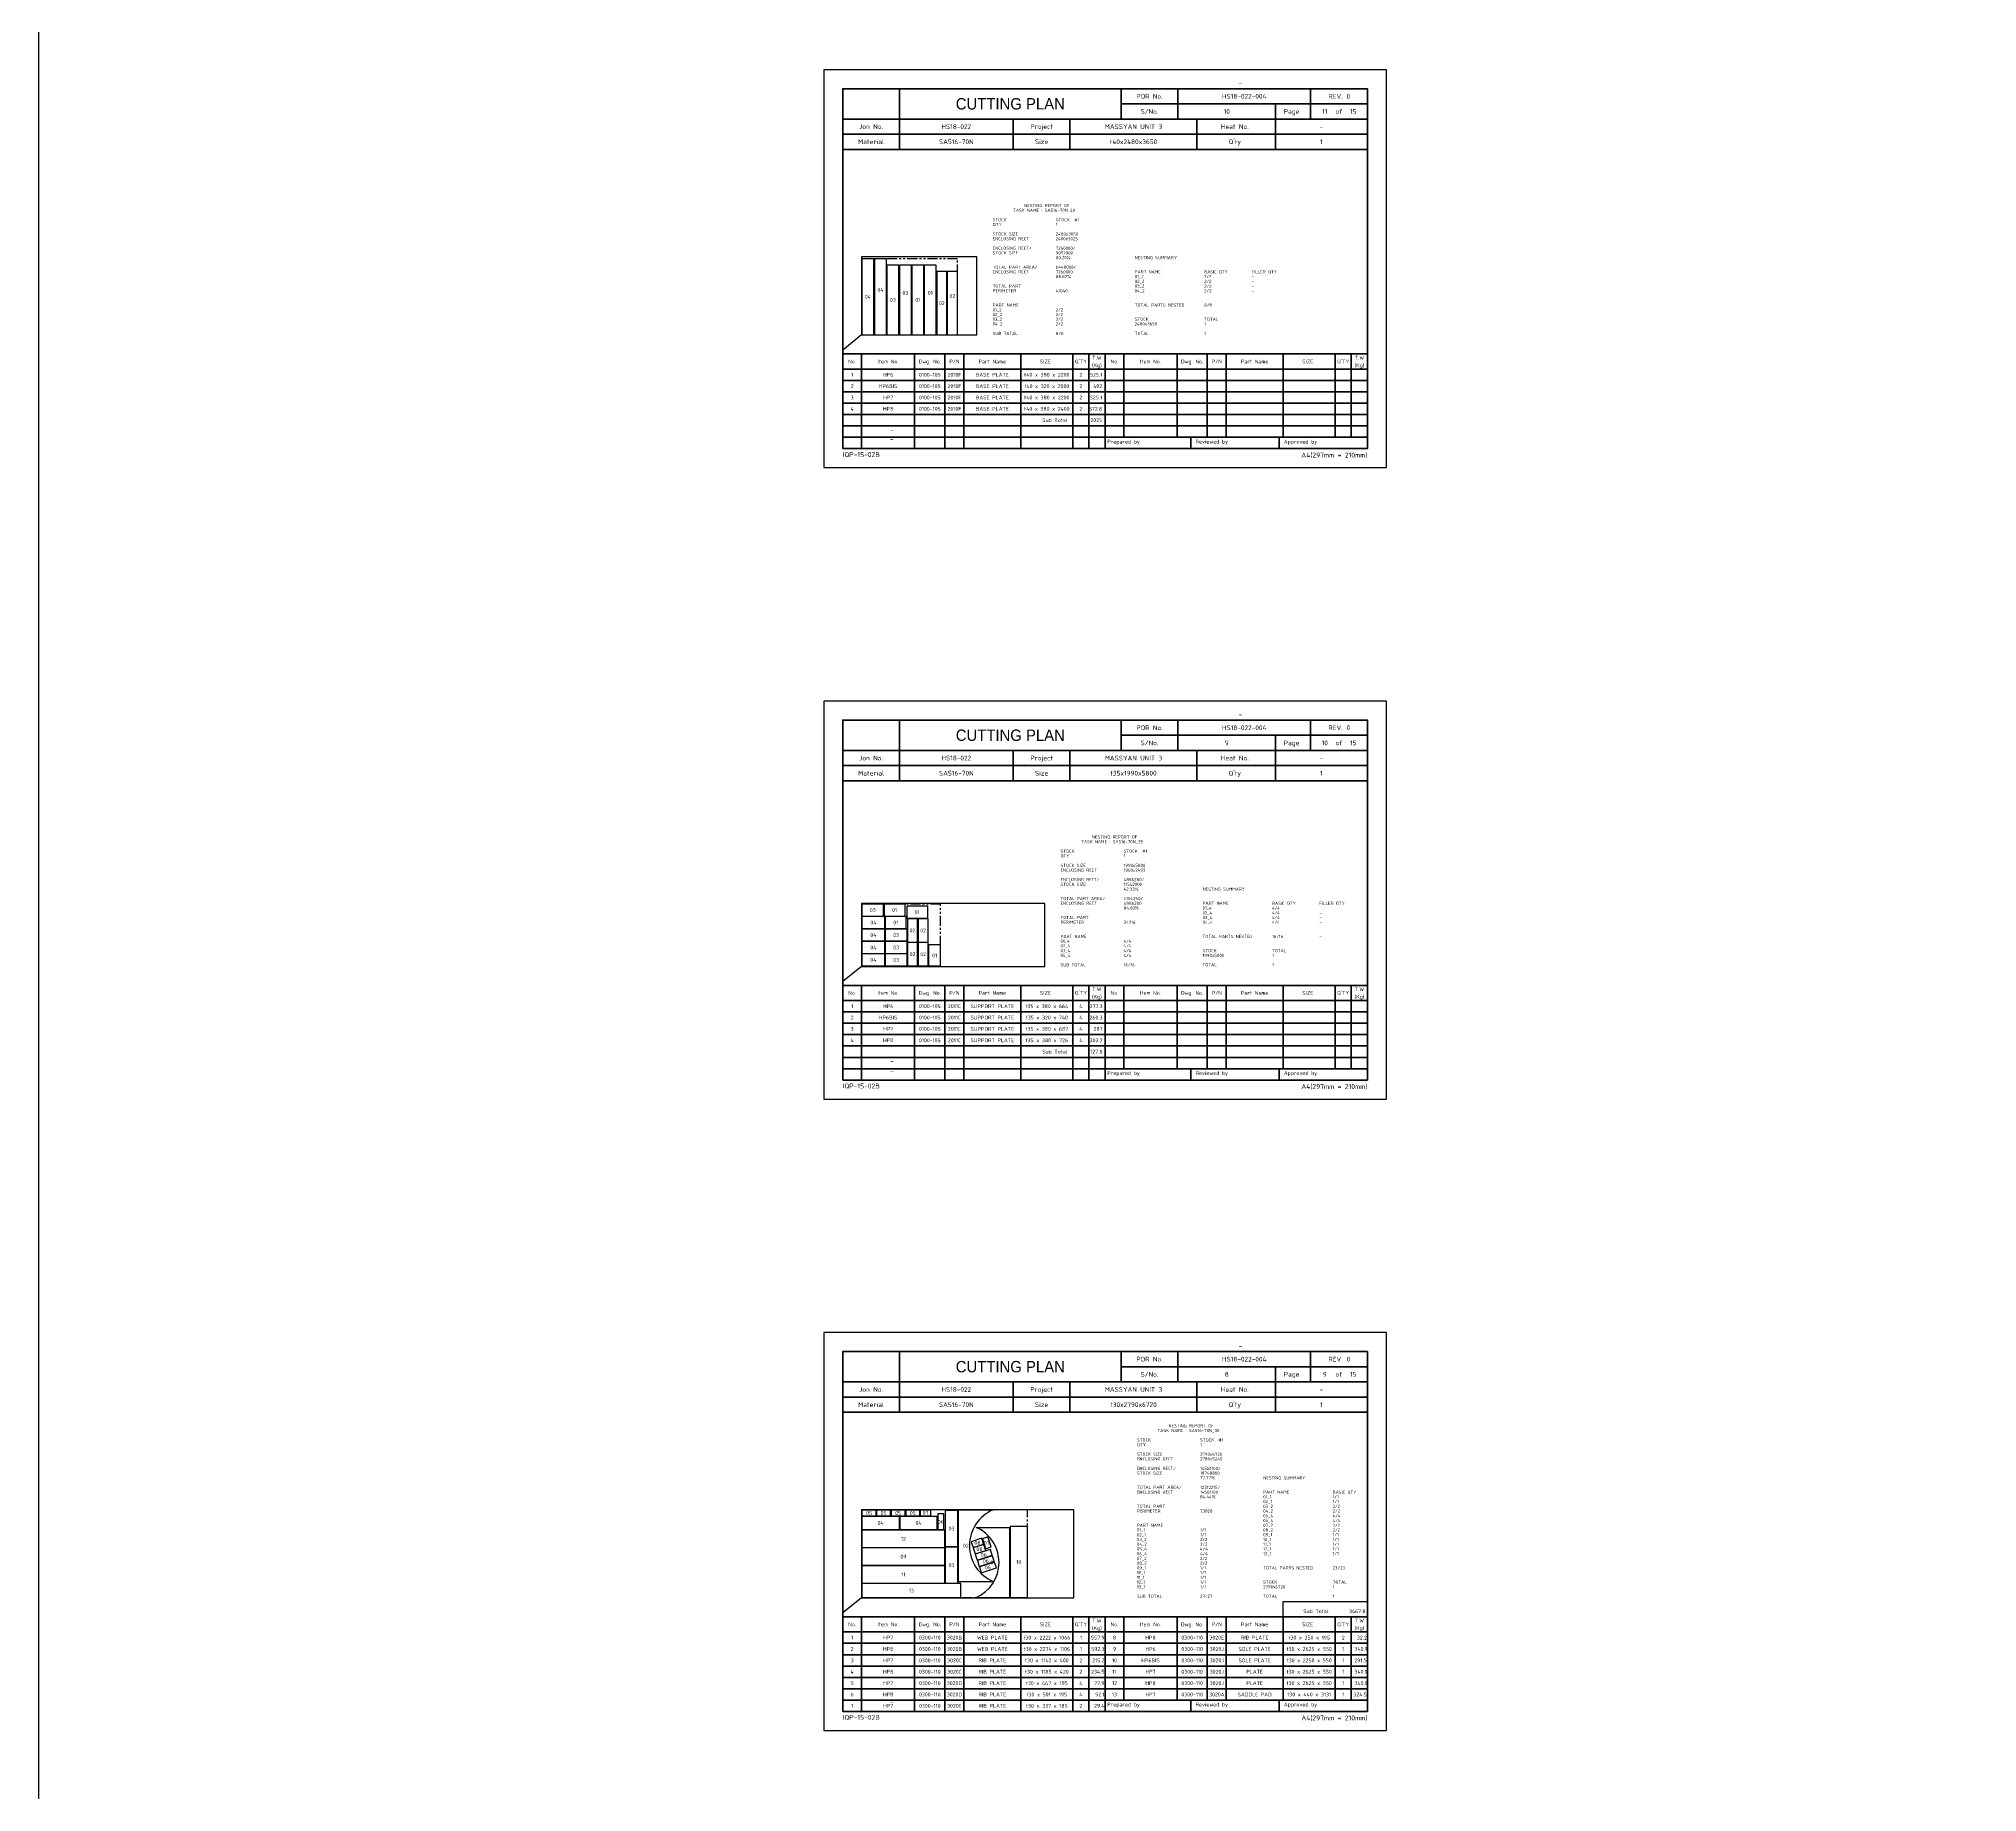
# Model space of a CAD drawing. Header units: millimetres. Extents: x -47360 to 661737, y -45870 to 354580.
# Drawn here: x 475137 to 536536, y 78043 to 133583 of the extents above; entities that cross this region are included whole.
import ezdxf
from ezdxf.enums import TextEntityAlignment as Align

# ---------------------------------------------------------------- set-up
doc = ezdxf.new("R2010")
doc.units = ezdxf.units.MM
doc.header["$LTSCALE"] = 10
doc.linetypes.add('PHANTOM', pattern=[63.5, 31.75, -6.35, 6.35, -6.35, 6.35, -6.35])
for name, color, linetype in [('$ENCL_RECT_RESERVED_LAYER$', 4, 'PHANTOM'), ('01_1__030X2222X1066', 7, 'Continuous'), ('01_2  040x2200x380', 7, 'Continuous'), ('01_4  035x664x380', 7, 'Continuous'), ('02_1__030X2274X1106', 7, 'Continuous'), ('02_2  040x2000x320', 7, 'Continuous'), ('02_4  035x740x320', 7, 'Continuous'), ('03_2  030x1142x400', 7, 'Continuous'), ('03_2  040x2200x380', 7, 'Continuous'), ('03_4  035x687x380', 7, 'Continuous'), ('04_2  030x1185x420', 7, 'Continuous'), ('04_2  040x2400x380', 7, 'Continuous'), ('04_4  035x726x380', 7, 'Continuous'), ('05_4  030x447x185', 7, 'Continuous'), ('06_4  030x501x195', 7, 'Continuous'), ('07_2  030x337x185', 7, 'Continuous'), ('08_2  030x350x195', 7, 'Continuous'), ('09_1  030x2625x550', 7, 'Continuous'), ('10_1  030x2250x550', 7, 'Continuous'), ('11_1  030x2625x550', 7, 'Continuous'), ('12_1  030x2625x550', 7, 'Continuous'), ('13_1  030x3131x440', 7, 'Continuous'), ('PART-LABEL', 6, 'Continuous'), ('STOCK', 3, 'Continuous'), ('SUMMARY', 4, 'Continuous'), ('T', 2, 'Continuous')]:
    doc.layers.add(name, color=color, linetype=linetype)
doc.layers.add('PAGE', color=9, linetype='Continuous', plot=False)
doc.layers.add('TITLE', color=15, linetype='Continuous', lineweight=40)
doc.styles.get("Standard").update_dxf_attribs({"font": 'isocp2.shx', "bigfont": 'whgtxt.shx'})

# ---------------------------------------------------------------- blocks, each defined once
blk = doc.blocks.new('CP00')
at = {"layer": 'PAGE'}
blk.add_line((20, 70), (10, 62), dxfattribs=at)
blk.add_lwpolyline([(0, 0), (297, 0), (297, 210), (0, 210)], close=True, dxfattribs=at)
at = {"layer": 'TITLE'}
for p, q in [((40, 184), (40, 200)), ((157, 184), (157, 200)), ((10, 184), (287, 184)), ((10, 168), (287, 168)), ((10, 60), (287, 60)), ((148.5, 16), (287, 16))]:
    blk.add_line(p, q, dxfattribs=at)
at = {"layer": 'TITLE', "color": 8}
for p, q in [((187, 184), (187, 200)), ((257, 184), (257, 192)), ((10, 176), (287, 176)), ((40, 168), (40, 184)), ((130, 168), (130, 184)), ((238.5, 168), (238.5, 184)), ((10, 52), (287, 52)), ((20, 10), (20, 60)), ((48, 10), (48, 60)), ((64, 10), (64, 60)), ((74, 10), (74, 60)), ((104, 10), (104, 60)), ((131.5, 10), (131.5, 60)), ((140, 10), (140, 60)), ((158.5, 16), (158.5, 60)), ((186.5, 16), (186.5, 60)), ((202.5, 16), (202.5, 60)), ((212.5, 16), (212.5, 60)), ((242.5, 16), (242.5, 60)), ((270, 16), (270, 60)), ((278.5, 16), (278.5, 60)), ((10, 46), (287, 46)), ((10, 40), (287, 40)), ((10, 34), (287, 34)), ((10, 28), (287, 28)), ((10, 22), (287, 22)), ((10, 16), (148.5, 16)), ((193.8, 16), (193.8, 10)), ((240.4, 16), (240.4, 10))]:
    blk.add_line(p, q, dxfattribs=at)
at = {"layer": 'TITLE', "color": 9}
for p, q in [((257, 192), (257, 200)), ((157, 192), (287, 192)), ((238.5, 184), (238.5, 192)), ((100, 168), (100, 184)), ((197, 168), (197, 184)), ((148.5, 10), (148.5, 60))]:
    blk.add_line(p, q, dxfattribs=at)
at = {"layer": 'TITLE', "color": 15}
blk.add_lwpolyline([(10, 10), (287, 10), (287, 200), (10, 200)], close=True, dxfattribs=at)
at = {"layer": 'PAGE', "color": 2}
blk.add_attdef('ATT_NESTINGPLANNO', text='', height=2.5, dxfattribs=at).set_placement((220, 203), align=Align.MIDDLE_CENTER)
for tag, p in [('ATT_OWNERITEMNO', (35, 7.1)), ('ATT_PARTNAME', (35, 2.1))]:
    blk.add_attdef(tag, text='', height=2.5, dxfattribs=at).set_placement(p, align=Align.MIDDLE_LEFT)
at = {"layer": 'TITLE', "color": 2}
for s, height, p in [('POR No.', 2.5, (172, 196)), ('S/No.', 2.5, (172, 188)), ('Page', 2.5, (247, 188)), ('of', 2.5, (272, 188)), ('Jon No.', 2.5, (25, 180)), ('Project', 2.5, (115, 180)), ('Heat No.', 2.5, (217, 180)), ('-', 2.5, (262.7, 180)), ('Material', 2.5, (25, 172)), ('Size', 2.5, (115, 172)), ("Q'ty", 2.5, (217, 172)), ('No.', 2, (15, 56)), ('Item No.', 2, (34, 56)), ('Dwg. No.', 2, (56, 56)), ('P/N', 2, (69, 56)), ('Part Name', 2, (89, 56)), ('SIZE', 2, (117, 56)), ("Q'TY", 2, (135.8, 56)), ('(Kg)', 2, (144.2, 54)), ('T.W', 2, (144.2, 58)), ('No.', 2, (153.5, 56)), ('Item No.', 2, (172.5, 56)), ('Dwg. No.', 2, (194.5, 56)), ('P/N', 2, (207.5, 56)), ('Part Name', 2, (227.5, 56)), ('SIZE', 2, (255.5, 56)), ("Q'TY", 2, (274.2, 56)), ('(Kg)', 2, (282.8, 54)), ('T.W', 2, (282.8, 58))]:
    blk.add_text(s, height=height, dxfattribs=at).set_placement(p, align=Align.MIDDLE_CENTER)
blk.add_text('REV.', height=2.5, dxfattribs=at).set_placement((274, 196), align=Align.MIDDLE_RIGHT)
blk.add_text('0', height=2.5, dxfattribs=at).set_placement((276, 196), align=Align.MIDDLE_LEFT)
for s, height, p in [('Prepared by', 2, (149.7, 12.7)), ('Reviewed by', 2, (196.3, 12.7)), ('Approved by', 2, (242.9, 12.7)), ('IQP-15-02B', 2.59, (10, 5.6))]:
    blk.add_text(s, height=height, dxfattribs=at).set_placement(p)
blk.add_text('A4(297mm * 210mm)', height=2.594, dxfattribs=at).set_placement((287, 5.3), align=Align.RIGHT)
at = {"layer": 'TITLE', "color": 3, "insert": (98.5, 192), "char_height": 6, "width": 59.896, "attachment_point": 5}
blk.add_mtext('{\\fHYHeadLine-Medium|b0|i0|c129|p18;CUTTING PLAN}', dxfattribs=at)
at = {"layer": 'TITLE', "color": 2}
for tag, height, p in [('ATT_PORNO', 2.5, (222, 196)), ('ATT_CUTTINGPLANNO', 2.5, (212.7, 188)), ('ATT_PAGENO', 2.5, (264.5, 188)), ('ATT_PAGESUBTOTAL', 2.5, (279.5, 188)), ('ATT_WONO', 2.5, (70, 180)), ('ATT_PROJECT', 2.5, (163.5, 180)), ('ATT_PORWEIGHT', 2, (278.5, 89)), ('ATT_NETWEIGHT', 2, (278.5, 83)), ('ATT_SCRAPWEIGHT', 2, (278.5, 71)), ('ATT_SAVEWEIGHT', 2, (278.5, 77)), ('ATT_CUTTING', 2, (278.5, 65))]:
    blk.add_attdef(tag, text='', height=height, dxfattribs=at).set_placement(p, align=Align.MIDDLE_CENTER)
at = {"layer": 'TITLE', "color": 3}
for tag, p in [('ATT_MATERIAL', (70, 172)), ('ATT_SIZE', (163.5, 172)), ('ATT_QTY', (262.7, 172))]:
    blk.add_attdef(tag, text='', height=2.5, dxfattribs=at).set_placement(p, align=Align.MIDDLE_CENTER)

msp = doc.modelspace()

# ---------------------------------------------------------------- linework, layer by layer
at = {"layer": '$ENCL_RECT_RESERVED_LAYER$'}
for points in [[(501210, 124210), (504235, 124210), (504235, 126610), (501210, 126610)], [(501210, 104215), (503703, 104215), (503703, 106175), (501210, 106175)], [(501210, 84210), (506454.87, 84210), (506454.87, 86990), (501210, 86990)]]:
    msp.add_lwpolyline(points, close=True, dxfattribs=at)
for p, q in [((514550, 83600), (514550, 84080)), ((514550, 84080), (517220, 84080))]:
    msp.add_line(p, q)
at = {"layer": '01_1__030X2222X1066'}
for p, q in [((504823.74, 86432), (505889.87, 86432)), ((505889.87, 84210), (505889.87, 86432)), ((504823.74, 84210), (505889.87, 84210))]:
    msp.add_line(p, q, dxfattribs=at)
msp.add_arc((504341.87, 85321), 1211, 293.447708, 66.552292, dxfattribs=at)
at = {"layer": '01_2  040x2200x380'}
for p, q in [((503170, 126410), (502790, 126410)), ((502790, 126410), (502790, 124210)), ((503170, 124210), (503170, 126410)), ((503565, 126410), (503185, 126410)), ((503185, 126410), (503185, 124210)), ((503565, 124210), (503565, 126410)), ((502790, 124210), (503170, 124210)), ((503185, 124210), (503565, 124210))]:
    msp.add_line(p, q, dxfattribs=at)
at = {"layer": '01_4  035x664x380'}
for p, q in [((502576, 106175), (501912, 106175)), ((501912, 106175), (501912, 105795)), ((501912, 105795), (502576, 105795)), ((502615, 105780), (501951, 105780)), ((501951, 105780), (501951, 105400)), ((502576, 105795), (502576, 106175)), ((502615, 105400), (502615, 105780)), ((503294, 106105), (502630, 106105)), ((502630, 106105), (502630, 105725)), ((502630, 105725), (503294, 105725)), ((503294, 105725), (503294, 106105)), ((501951, 105400), (502615, 105400)), ((503703, 104879), (503323, 104879)), ((503323, 104879), (503323, 104215)), ((503703, 104215), (503703, 104879)), ((503323, 104215), (503703, 104215))]:
    msp.add_line(p, q, dxfattribs=at)
at = {"layer": '02_1__030X2274X1106'}
for p, q in [((504265, 86990), (505371.01, 86990)), ((504265, 84716), (504265, 86990)), ((504265, 84716), (505371.01, 84716))]:
    msp.add_line(p, q, dxfattribs=at)
msp.add_arc((505848, 85853), 1233, 112.758866, 247.241134, dxfattribs=at)
at = {"layer": '02_2  040x2000x320'}
for p, q in [((503900, 126210), (503580, 126210)), ((503580, 126210), (503580, 124210)), ((503900, 124210), (503900, 126210)), ((504235, 126210), (503915, 126210)), ((503915, 126210), (503915, 124210)), ((504235, 124210), (504235, 126210)), ((503580, 124210), (503900, 124210)), ((503915, 124210), (504235, 124210))]:
    msp.add_line(p, q, dxfattribs=at)
at = {"layer": '02_4  035x740x320'}
for p, q in [((502653, 105710), (502653, 104970)), ((502973, 105710), (502653, 105710)), ((502973, 104970), (502973, 105710)), ((502988, 105710), (502988, 104970)), ((503308, 105710), (502988, 105710)), ((503308, 104970), (503308, 105710)), ((502653, 104970), (502973, 104970)), ((502653, 104955), (502653, 104215)), ((502973, 104955), (502653, 104955)), ((502973, 104215), (502973, 104955)), ((502988, 104970), (503308, 104970)), ((502988, 104955), (502988, 104215)), ((503308, 104955), (502988, 104955)), ((503308, 104215), (503308, 104955)), ((502653, 104215), (502973, 104215)), ((502988, 104215), (503308, 104215))]:
    msp.add_line(p, q, dxfattribs=at)
at = {"layer": '03_2  030x1142x400'}
for p, q in [((504250, 86964), (503850, 86964)), ((503850, 86964), (503850, 85822)), ((504250, 85822), (504250, 86964)), ((503850, 85822), (504250, 85822)), ((504250, 85807), (503850, 85807)), ((503850, 85807), (503850, 84665)), ((504250, 84665), (504250, 85807)), ((503850, 84665), (504250, 84665))]:
    msp.add_line(p, q, dxfattribs=at)
at = {"layer": '03_2  040x2200x380'}
for p, q in [((502380, 126410), (502000, 126410)), ((502000, 126410), (502000, 124210)), ((502380, 124210), (502380, 126410)), ((502775, 126410), (502395, 126410)), ((502395, 126410), (502395, 124210)), ((502775, 124210), (502775, 126410)), ((502000, 124210), (502380, 124210)), ((502395, 124210), (502775, 124210))]:
    msp.add_line(p, q, dxfattribs=at)
at = {"layer": '03_4  035x687x380'}
for p, q in [((501897, 106175), (501210, 106175)), ((501210, 106175), (501210, 105795)), ((501210, 105795), (501897, 105795)), ((501897, 105795), (501897, 106175)), ((502638, 105385), (501951, 105385)), ((501951, 105385), (501951, 105005)), ((501951, 105005), (502638, 105005)), ((502638, 105005), (502638, 105385)), ((502638, 104990), (501951, 104990)), ((501951, 104990), (501951, 104610)), ((501951, 104610), (502638, 104610)), ((502638, 104595), (501951, 104595)), ((501951, 104595), (501951, 104215)), ((502638, 104610), (502638, 104990)), ((502638, 104215), (502638, 104595)), ((501951, 104215), (502638, 104215))]:
    msp.add_line(p, q, dxfattribs=at)
at = {"layer": '04_2  030x1185x420'}
for p, q in [((502395, 86780), (501210, 86780)), ((501210, 86780), (501210, 86360)), ((502395, 86360), (502395, 86780)), ((503595, 86780), (502410, 86780)), ((502410, 86780), (502410, 86360)), ((503595, 86360), (503595, 86780)), ((501210, 86360), (502395, 86360)), ((502410, 86360), (503595, 86360))]:
    msp.add_line(p, q, dxfattribs=at)
at = {"layer": '04_2  040x2400x380'}
for p, q in [((501590, 126610), (501210, 126610)), ((501210, 126610), (501210, 124210)), ((501590, 124210), (501590, 126610)), ((501985, 126610), (501605, 126610)), ((501605, 126610), (501605, 124210)), ((501985, 124210), (501985, 126610)), ((501210, 124210), (501590, 124210)), ((501605, 124210), (501985, 124210))]:
    msp.add_line(p, q, dxfattribs=at)
at = {"layer": '04_4  035x726x380'}
for p, q in [((501936, 105780), (501210, 105780)), ((501210, 105780), (501210, 105400)), ((501936, 105400), (501936, 105780)), ((501210, 105400), (501936, 105400)), ((501936, 105385), (501210, 105385)), ((501210, 105385), (501210, 105005)), ((501210, 105005), (501936, 105005)), ((501936, 105005), (501936, 105385)), ((501936, 104990), (501210, 104990)), ((501210, 104990), (501210, 104610)), ((501210, 104610), (501936, 104610)), ((501936, 104595), (501210, 104595)), ((501210, 104595), (501210, 104215)), ((501936, 104610), (501936, 104990)), ((501936, 104215), (501936, 104595)), ((501210, 104215), (501936, 104215))]:
    msp.add_line(p, q, dxfattribs=at)
at = {"layer": '05_4  030x447x185'}
for p, q in [((501657, 86980), (501210, 86980)), ((501210, 86980), (501210, 86795)), ((501210, 86795), (501657, 86795)), ((501657, 86795), (501657, 86980)), ((502119, 86980), (501672, 86980)), ((501672, 86980), (501672, 86795)), ((501672, 86795), (502119, 86795)), ((502119, 86795), (502119, 86980)), ((502581, 86980), (502134, 86980)), ((502134, 86980), (502134, 86795)), ((502134, 86795), (502581, 86795)), ((502581, 86795), (502581, 86980)), ((503043, 86980), (502596, 86980)), ((502596, 86980), (502596, 86795)), ((502596, 86795), (503043, 86795)), ((503043, 86795), (503043, 86980))]:
    msp.add_line(p, q, dxfattribs=at)
at = {"layer": '06_4  030x501x195'}
for p, q in [((503805, 86861), (503610, 86861)), ((503610, 86861), (503610, 86360)), ((503805, 86360), (503805, 86861)), ((503610, 86360), (503805, 86360)), ((505278.2, 85734.53), (504801.72, 85579.72)), ((504801.72, 85579.72), (504861.98, 85394.26)), ((504861.98, 85394.26), (505338.46, 85549.08)), ((505343.09, 85534.81), (504866.61, 85380)), ((504866.61, 85380), (504926.87, 85194.54)), ((504926.87, 85194.54), (505403.35, 85349.36)), ((505338.46, 85549.08), (505278.2, 85734.53)), ((505403.35, 85349.36), (505343.09, 85534.81)), ((505407.99, 85335.09), (504931.51, 85180.27)), ((504931.51, 85180.27), (504991.77, 84994.82)), ((504991.77, 84994.82), (505468.25, 85149.63)), ((505468.25, 85149.63), (505407.99, 85335.09))]:
    msp.add_line(p, q, dxfattribs=at)
at = {"layer": '07_2  030x337x185'}
for p, q in [((503395, 86980), (503058, 86980)), ((503058, 86980), (503058, 86795)), ((503058, 86795), (503395, 86795)), ((503395, 86795), (503395, 86980)), ((505200.87, 86131.11), (505024.92, 86073.94)), ((505024.92, 86073.94), (505129.06, 85753.44)), ((505305.01, 85810.61), (505200.87, 86131.11)), ((505129.06, 85753.44), (505305.01, 85810.61))]:
    msp.add_line(p, q, dxfattribs=at)
at = {"layer": '08_2  030x350x195'}
for p, q in [((505004.8, 86087.32), (504671.93, 85979.16)), ((504671.93, 85979.16), (504732.19, 85793.7)), ((505065.06, 85901.86), (505004.8, 86087.32)), ((504732.19, 85793.7), (505065.06, 85901.86)), ((505069.7, 85887.59), (504736.83, 85779.44)), ((504736.83, 85779.44), (504797.09, 85593.98)), ((504797.09, 85593.98), (505129.96, 85702.14)), ((505129.96, 85702.14), (505069.7, 85887.59))]:
    msp.add_line(p, q, dxfattribs=at)
at = {"layer": '09_1  030x2625x550'}
for p, q in [((503835, 85780), (501210, 85780)), ((501210, 85780), (501210, 85230)), ((503835, 85230), (503835, 85780)), ((501210, 85230), (503835, 85230))]:
    msp.add_line(p, q, dxfattribs=at)
at = {"layer": '10_1  030x2250x550'}
for p, q in [((506454.87, 86460), (505904.87, 86460)), ((505904.87, 86460), (505904.87, 84210)), ((506454.87, 84210), (506454.87, 86460)), ((505904.87, 84210), (506454.87, 84210))]:
    msp.add_line(p, q, dxfattribs=at)
at = {"layer": '11_1  030x2625x550'}
for p, q in [((503835, 85215), (501210, 85215)), ((501210, 85215), (501210, 84665)), ((503835, 84665), (503835, 85215)), ((501210, 84665), (503835, 84665))]:
    msp.add_line(p, q, dxfattribs=at)
at = {"layer": '12_1  030x2625x550'}
for p, q in [((503835, 86345), (501210, 86345)), ((501210, 86345), (501210, 85795)), ((503835, 85795), (503835, 86345)), ((501210, 85795), (503835, 85795))]:
    msp.add_line(p, q, dxfattribs=at)
at = {"layer": '13_1  030x3131x440'}
for p, q in [((504341, 84650), (501210, 84650)), ((501210, 84650), (501210, 84210)), ((501210, 84210), (504341, 84210)), ((504341, 84210), (504341, 84650))]:
    msp.add_line(p, q, dxfattribs=at)
at = {"layer": 'STOCK'}
for points in [[(501200, 124200), (504850, 124200), (504850, 126680), (501200, 126680)], [(501200, 104200), (507000, 104200), (507000, 106190), (501200, 106190)], [(501200, 84200), (507920, 84200), (507920, 86990), (501200, 86990)]]:
    msp.add_lwpolyline(points, close=True, dxfattribs=at)
at = {"layer": 'T'}
for p, q in [((507890, 121680), (507890, 123120)), ((507890, 101680), (507890, 103120))]:
    msp.add_line(p, q, dxfattribs=at)
msp.add_lwpolyline([(475137.49, 263947.79), (597933.7, 263947.79), (597933.7, -19423.43), (475137.49, -19423.43)], close=True, dxfattribs=at)

# ---------------------------------------------------------------- block references
ref = msp.add_blockref('CP00', (500000, 120000), dxfattribs=dict(xscale=60, yscale=60, zscale=60))
ref.add_attrib('ATT_WONO', 'HS18-022', dxfattribs={"layer": 'TITLE', "color": 2, "height": 150}).set_placement((504200, 130800), align=Align.MIDDLE_CENTER)
ref.add_attrib('ATT_PROJECT', 'MASSYAN UNIT 3', dxfattribs={"layer": 'TITLE', "color": 2, "height": 150}).set_placement((509810, 130800), align=Align.MIDDLE_CENTER)
ref.add_attrib('ATT_PORNO', 'HS18-022-004', dxfattribs={"layer": 'TITLE', "color": 2, "height": 150}).set_placement((513320, 131760), align=Align.MIDDLE_CENTER)
ref.add_attrib('ATT_OWNERITEMNO', '-', dxfattribs={"layer": 'PAGE', "color": 2, "height": 150}).set_placement((502100, 121200), align=Align.MIDDLE_LEFT)
ref.add_attrib('ATT_PARTNAME', '-', dxfattribs={"layer": 'PAGE', "color": 2, "height": 150}).set_placement((502100, 120900), align=Align.MIDDLE_LEFT)
ref.add_attrib('ATT_MATERIAL', 'SA516-70N', dxfattribs={"layer": 'TITLE', "color": 3, "height": 150}).set_placement((504200, 130320), align=Align.MIDDLE_CENTER)
ref.add_attrib('ATT_SIZE', 't40x2480x3650', dxfattribs={"layer": 'TITLE', "color": 3, "height": 150}).set_placement((509810, 130320), align=Align.MIDDLE_CENTER)
ref.add_attrib('ATT_QTY', '1', dxfattribs={"layer": 'TITLE', "color": 3, "height": 150}).set_placement((515765, 130320), align=Align.MIDDLE_CENTER)
ref.add_attrib('ATT_NESTINGPLANNO', '-', dxfattribs={"layer": 'PAGE', "color": 2, "height": 150}).set_placement((513200, 132180), align=Align.MIDDLE_CENTER)
ref.add_attrib('ATT_CUTTINGPLANNO', '10', dxfattribs={"layer": 'TITLE', "color": 2, "height": 150}).set_placement((512765, 131280), align=Align.MIDDLE_CENTER)
ref.add_attrib('ATT_PAGENO', '11', dxfattribs={"layer": 'TITLE', "color": 2, "height": 150}).set_placement((515870, 131280), align=Align.MIDDLE_CENTER)
ref.add_attrib('ATT_PAGESUBTOTAL', '15', dxfattribs={"layer": 'TITLE', "color": 2, "height": 150}).set_placement((516770, 131280), align=Align.MIDDLE_CENTER)
ref = msp.add_blockref('CP00', (500000, 100000), dxfattribs=dict(xscale=60, yscale=60, zscale=60))
ref.add_attrib('ATT_WONO', 'HS18-022', dxfattribs={"layer": 'TITLE', "color": 2, "height": 150}).set_placement((504200, 110800), align=Align.MIDDLE_CENTER)
ref.add_attrib('ATT_PROJECT', 'MASSYAN UNIT 3', dxfattribs={"layer": 'TITLE', "color": 2, "height": 150}).set_placement((509810, 110800), align=Align.MIDDLE_CENTER)
ref.add_attrib('ATT_PORNO', 'HS18-022-004', dxfattribs={"layer": 'TITLE', "color": 2, "height": 150}).set_placement((513320, 111760), align=Align.MIDDLE_CENTER)
ref.add_attrib('ATT_OWNERITEMNO', '-', dxfattribs={"layer": 'PAGE', "color": 2, "height": 150}).set_placement((502100, 101200), align=Align.MIDDLE_LEFT)
ref.add_attrib('ATT_PARTNAME', '-', dxfattribs={"layer": 'PAGE', "color": 2, "height": 150}).set_placement((502100, 100900), align=Align.MIDDLE_LEFT)
ref.add_attrib('ATT_MATERIAL', 'SA516-70N', dxfattribs={"layer": 'TITLE', "color": 3, "height": 150}).set_placement((504200, 110320), align=Align.MIDDLE_CENTER)
ref.add_attrib('ATT_SIZE', 't35x1990x5800', dxfattribs={"layer": 'TITLE', "color": 3, "height": 150}).set_placement((509810, 110320), align=Align.MIDDLE_CENTER)
ref.add_attrib('ATT_QTY', '1', dxfattribs={"layer": 'TITLE', "color": 3, "height": 150}).set_placement((515765, 110320), align=Align.MIDDLE_CENTER)
ref.add_attrib('ATT_NESTINGPLANNO', '-', dxfattribs={"layer": 'PAGE', "color": 2, "height": 150}).set_placement((513200, 112180), align=Align.MIDDLE_CENTER)
ref.add_attrib('ATT_CUTTINGPLANNO', '9', dxfattribs={"layer": 'TITLE', "color": 2, "height": 150}).set_placement((512765, 111280), align=Align.MIDDLE_CENTER)
ref.add_attrib('ATT_PAGENO', '10', dxfattribs={"layer": 'TITLE', "color": 2, "height": 150}).set_placement((515870, 111280), align=Align.MIDDLE_CENTER)
ref.add_attrib('ATT_PAGESUBTOTAL', '15', dxfattribs={"layer": 'TITLE', "color": 2, "height": 150}).set_placement((516770, 111280), align=Align.MIDDLE_CENTER)
ref = msp.add_blockref('CP00', (500000, 80000), dxfattribs=dict(xscale=60, yscale=60, zscale=60))
ref.add_attrib('ATT_WONO', 'HS18-022', dxfattribs={"layer": 'TITLE', "color": 2, "height": 150}).set_placement((504200, 90800), align=Align.MIDDLE_CENTER)
ref.add_attrib('ATT_PROJECT', 'MASSYAN UNIT 3', dxfattribs={"layer": 'TITLE', "color": 2, "height": 150}).set_placement((509810, 90800), align=Align.MIDDLE_CENTER)
ref.add_attrib('ATT_PORNO', 'HS18-022-004', dxfattribs={"layer": 'TITLE', "color": 2, "height": 150}).set_placement((513320, 91760), align=Align.MIDDLE_CENTER)
ref.add_attrib('ATT_OWNERITEMNO', '-', dxfattribs={"layer": 'PAGE', "color": 2, "height": 150}).set_placement((502100, 81200), align=Align.MIDDLE_LEFT)
ref.add_attrib('ATT_PARTNAME', '-', dxfattribs={"layer": 'PAGE', "color": 2, "height": 150}).set_placement((502100, 80900), align=Align.MIDDLE_LEFT)
ref.add_attrib('ATT_MATERIAL', 'SA516-70N', dxfattribs={"layer": 'TITLE', "color": 3, "height": 150}).set_placement((504200, 90320), align=Align.MIDDLE_CENTER)
ref.add_attrib('ATT_SIZE', 't30x2790x6720', dxfattribs={"layer": 'TITLE', "color": 3, "height": 150}).set_placement((509810, 90320), align=Align.MIDDLE_CENTER)
ref.add_attrib('ATT_QTY', '1', dxfattribs={"layer": 'TITLE', "color": 3, "height": 150}).set_placement((515765, 90320), align=Align.MIDDLE_CENTER)
ref.add_attrib('ATT_NESTINGPLANNO', '-', dxfattribs={"layer": 'PAGE', "color": 2, "height": 150}).set_placement((513200, 92180), align=Align.MIDDLE_CENTER)
ref.add_attrib('ATT_CUTTINGPLANNO', '8', dxfattribs={"layer": 'TITLE', "color": 2, "height": 150}).set_placement((512765, 91280), align=Align.MIDDLE_CENTER)
ref.add_attrib('ATT_PAGENO', '9', dxfattribs={"layer": 'TITLE', "color": 2, "height": 150}).set_placement((515870, 91280), align=Align.MIDDLE_CENTER)
ref.add_attrib('ATT_PAGESUBTOTAL', '15', dxfattribs={"layer": 'TITLE', "color": 2, "height": 150}).set_placement((516770, 91280), align=Align.MIDDLE_CENTER)

# ---------------------------------------------------------------- texts
at = {"layer": 'PART-LABEL'}
for s, p in [('04', (501400, 125410)), ('04', (501795, 125631.33)), ('03', (502190, 125310)), ('03', (502585, 125531.33)), ('01', (502980, 125310)), ('01', (503375, 125531.33)), ('02', (503740, 125210)), ('02', (504075, 125431.33)), ('03', (501553.5, 105985)), ('04', (501573, 105590)), ('01', (502244, 105985)), ('01', (502283, 105590)), ('01', (502962, 105915)), ('04', (501573, 105195)), ('03', (502294.5, 105195)), ('02', (502813, 105340)), ('02', (503148, 105340)), ('04', (501573, 104800)), ('04', (501573, 104405)), ('03', (502294.5, 104800)), ('03', (502294.5, 104405)), ('02', (502813, 104585)), ('02', (503148, 104585)), ('01', (503513, 104547)), ('05', (501433.5, 86887.5)), ('04', (501802.5, 86570)), ('05', (501895.5, 86887.5)), ('05', (502357.5, 86887.5)), ('05', (502819.5, 86887.5)), ('04', (503002.5, 86570)), ('07', (503226.5, 86887.5)), ('06', (503707.5, 86610.5)), ('12', (502522.5, 86070)), ('03', (504050, 86393)), ('08', (504868.5, 85940.51)), ('07', (505164.96, 85942.27)), ('09', (502522.5, 85505)), ('02', (504502.22, 85853)), ('08', (504933.39, 85740.79)), ('06', (505070.09, 85564.4)), ('06', (505134.98, 85364.68)), ('01', (505356.8, 85321)), ('10', (506179.87, 85335)), ('11', (502522.5, 84940)), ('03', (504050, 85236)), ('06', (505199.88, 85164.95)), ('13', (502775.5, 84430))]:
    msp.add_text(s, height=120, dxfattribs=at).set_placement(p, align=Align.MIDDLE_CENTER)
at = {"layer": 'SUMMARY'}
for s, p in [('NESTING REPORT OF', (506350, 128250)), ('STOCK ', (505350, 127800)), ('QTY', (505350, 127650)), ('TASK NAME : SA516-70N_40', (506000, 128100)), ('1', (507350, 127650)), ('STOCK  #1', (507350, 127800)), ('STOCK SIZE', (505350, 127350)), ('ENCLOSING RECT', (505350, 127200)), ('2480x3650', (507350, 127350)), ('2400x3025', (507350, 127200)), ('STOCK SIZE', (505350, 126750)), ('ENCLOSING RECT/', (505350, 126900)), ('7260000/', (507350, 126900)), ('9052000', (507350, 126750)), ('80.20%', (507350, 126600)), ('NESTING SUMMARY', (509850, 126600)), ('TOTAL PART AREA/', (505350, 126300)), ('ENCLOSING RECT', (505350, 126150)), ('7260000', (507350, 126150)), ('6448000/', (507350, 126300)), ('88.82%', (507350, 126000)), ('01_2', (509850, 126000)), ('02_2', (509850, 125850)), ('PART NAME', (509850, 126150)), ('2/2', (512050, 126000)), ('2/2', (512050, 125850)), ('BASIC QTY', (512050, 126150)), ('-', (513550, 126000)), ('-', (513550, 125850)), ('FILLER QTY', (513550, 126150)), ('TOTAL PART', (505350, 125700)), ('PERIMETER', (505350, 125550)), ('41040', (507350, 125550)), ('03_2', (509850, 125700)), ('04_2', (509850, 125550)), ('2/2', (512050, 125700)), ('2/2', (512050, 125550)), ('-', (513550, 125700)), ('-', (513550, 125550)), ('01_2', (505350, 124950)), ('02_2', (505350, 124800)), ('03_2', (505350, 124650)), ('PART NAME', (505350, 125100)), ('2/2', (507350, 124950)), ('2/2', (507350, 124800)), ('2/2', (507350, 124650)), ('TOTAL PARTS NESTED', (509850, 125100)), ('STOCK', (509850, 124650)), ('TOTAL', (512050, 124650)), ('8/8', (512050, 125100)), ('-', (513550, 125100)), ('04_2', (505350, 124500)), ('SUB TOTAL', (505350, 124200)), ('2/2', (507350, 124500)), ('8/8', (507350, 124200)), ('2480x3650', (509850, 124500)), ('TOTAL', (509850, 124200)), ('1', (512050, 124500)), ('1', (512050, 124200)), ('TASK NAME : SA516-70N_35', (508150, 108100)), ('NESTING REPORT OF', (508500, 108250)), ('STOCK ', (507500, 107800)), ('STOCK SIZE', (507500, 107350)), ('QTY', (507500, 107650)), ('1', (509500, 107650)), ('1990x5800', (509500, 107350)), ('STOCK  #1', (509500, 107800)), ('STOCK SIZE', (507500, 106750)), ('ENCLOSING RECT', (507500, 107200)), ('ENCLOSING RECT/', (507500, 106900)), ('1960x2493', (509500, 107200)), ('11542000', (509500, 106750)), ('4886280/', (509500, 106900)), ('TOTAL PART AREA/', (507500, 106300)), ('ENCLOSING RECT', (507500, 106150)), ('42.33%', (509500, 106600)), ('4104240/', (509500, 106300)), ('4886280', (509500, 106150)), ('NESTING SUMMARY', (512000, 106600)), ('PART NAME', (512000, 106150)), ('BASIC QTY', (514200, 106150)), ('FILLER QTY', (515700, 106150)), ('TOTAL PART', (507500, 105700)), ('PERIMETER', (507500, 105550)), ('34216', (509500, 105550)), ('84.00%', (509500, 106000)), ('01_4', (512000, 106000)), ('02_4', (512000, 105850)), ('03_4', (512000, 105700)), ('04_4', (512000, 105550)), ('4/4', (514200, 106000)), ('4/4', (514200, 105850)), ('4/4', (514200, 105700)), ('4/4', (514200, 105550)), ('-', (515700, 106000)), ('-', (515700, 105850)), ('-', (515700, 105700)), ('01_4', (507500, 104950)), ('PART NAME', (507500, 105100)), ('4/4', (509500, 104950)), ('TOTAL PARTS NESTED', (512000, 105100)), ('16/16', (514200, 105100)), ('-', (515700, 105550)), ('-', (515700, 105100)), ('02_4', (507500, 104800)), ('03_4', (507500, 104650)), ('04_4', (507500, 104500)), ('4/4', (509500, 104800)), ('4/4', (509500, 104650)), ('4/4', (509500, 104500)), ('1990x5800', (512000, 104500)), ('STOCK', (512000, 104650)), ('1', (514200, 104500)), ('TOTAL', (514200, 104650)), ('SUB TOTAL', (507500, 104200)), ('16/16', (509500, 104200)), ('TOTAL', (512000, 104200)), ('1', (514200, 104200)), ('NESTING REPORT OF', (510920, 89600)), ('STOCK ', (509920, 89150)), ('QTY', (509920, 89000)), ('TASK NAME : SA516-70N_30', (510570, 89450)), ('1', (511920, 89000)), ('STOCK  #1', (511920, 89150)), ('STOCK SIZE', (509920, 88700)), ('ENCLOSING RECT', (509920, 88550)), ('2790x6720', (511920, 88700)), ('2780x5245', (511920, 88550)), ('STOCK SIZE', (509920, 88100)), ('ENCLOSING RECT/', (509920, 88250)), ('14581100/', (511920, 88250)), ('18748800', (511920, 88100)), ('77.77%', (511920, 87950)), ('NESTING SUMMARY', (513920, 87950)), ('TOTAL PART AREA/', (509920, 87650)), ('ENCLOSING RECT', (509920, 87500)), ('12312215/', (511920, 87650)), ('14581100', (511920, 87500)), ('84.44%', (511920, 87350)), ('01_1', (513920, 87350)), ('02_1', (513920, 87200)), ('PART NAME', (513920, 87500)), ('1/1', (516120, 87350)), ('1/1', (516120, 87200)), ('BASIC QTY', (516120, 87500)), ('TOTAL PART', (509920, 87050)), ('PERIMETER', (509920, 86900)), ('73820', (511920, 86900)), ('03_2', (513920, 87050)), ('04_2', (513920, 86900)), ('05_4', (513920, 86750)), ('06_4', (513920, 86600)), ('2/2', (516120, 87050)), ('2/2', (516120, 86900)), ('4/4', (516120, 86750)), ('4/4', (516120, 86600)), ('01_1', (509920, 86300)), ('02_1', (509920, 86150)), ('03_2', (509920, 86000)), ('PART NAME', (509920, 86450)), ('1/1', (511920, 86300)), ('1/1', (511920, 86150)), ('2/2', (511920, 86000)), ('10_1', (513920, 86000)), ('07_2', (513920, 86450)), ('08_2', (513920, 86300)), ('09_1', (513920, 86150)), ('1/1', (516120, 86150)), ('1/1', (516120, 86000)), ('2/2', (516120, 86450)), ('2/2', (516120, 86300)), ('04_2', (509920, 85850)), ('05_4', (509920, 85700)), ('06_4', (509920, 85550)), ('07_2', (509920, 85400)), ('08_2', (509920, 85250)), ('2/2', (511920, 85850)), ('4/4', (511920, 85700)), ('4/4', (511920, 85550)), ('2/2', (511920, 85400)), ('2/2', (511920, 85250)), ('11_1', (513920, 85850)), ('12_1', (513920, 85700)), ('13_1', (513920, 85550)), ('1/1', (516120, 85850)), ('1/1', (516120, 85700)), ('1/1', (516120, 85550)), ('10_1', (509920, 84950)), ('11_1', (509920, 84800)), ('12_1', (509920, 84650)), ('09_1', (509920, 85100)), ('1/1', (511920, 85100)), ('1/1', (511920, 84950)), ('1/1', (511920, 84800)), ('1/1', (511920, 84650)), ('TOTAL PARTS NESTED', (513920, 85100)), ('STOCK', (513920, 84650)), ('23/23', (516120, 85100)), ('TOTAL', (516120, 84650)), ('13_1', (509920, 84500)), ('SUB TOTAL', (509920, 84200)), ('1/1', (511920, 84500)), ('23/23', (511920, 84200)), ('2790x6720', (513920, 84500)), ('TOTAL', (513920, 84200)), ('1', (516120, 84500)), ('1', (516120, 84200))]:
    msp.add_text(s, height=100, dxfattribs=at).set_placement(p)
at = {"layer": 'T'}
for s, p in [('1', (500900, 122880)), ('HP6', (502040, 122880)), ('0100-105', (503360, 122880)), ('2010F', (504140, 122880)), ('BASE PLATE', (505340, 122880)), ('t40 x 380 x 2200', (507065, 122880)), ('2', (508145, 122880)), ('3', (500900, 122160)), ('2', (500900, 122520)), ('HP6BIS', (502040, 122520)), ('HP7', (502040, 122160)), ('0100-105', (503360, 122520)), ('0100-105', (503360, 122160)), ('2010F', (504140, 122520)), ('2010F', (504140, 122160)), ('BASE PLATE', (505340, 122520)), ('BASE PLATE', (505340, 122160)), ('t40 x 380 x 2200', (507065, 122160)), ('t40 x 320 x 2000', (507065, 122520)), ('2', (508145, 122520)), ('2', (508145, 122160)), ('4', (500900, 121800)), ('HP8', (502040, 121800)), ('0100-105', (503360, 121800)), ('2010F', (504140, 121800)), ('BASE PLATE', (505340, 121800)), ('t40 x 380 x 2400', (507065, 121800)), ('2', (508145, 121800)), ('Sub Total', (507320, 121440)), ('2', (500900, 102520)), ('1', (500900, 102880)), ('HP6BIS', (502040, 102520)), ('HP6', (502040, 102880)), ('0100-105', (503360, 102880)), ('0100-105', (503360, 102520)), ('2011C', (504140, 102880)), ('2011C', (504140, 102520)), ('SUPPORT PLATE', (505340, 102880)), ('SUPPORT PLATE', (505340, 102520)), ('t35 x 380 x 664', (507065, 102880)), ('t35 x 320 x 740', (507065, 102520)), ('4', (508145, 102880)), ('4', (508145, 102520)), ('3', (500900, 102160)), ('HP7', (502040, 102160)), ('0100-105', (503360, 102160)), ('2011C', (504140, 102160)), ('SUPPORT PLATE', (505340, 102160)), ('t35 x 380 x 687', (507065, 102160)), ('4', (508145, 102160)), ('4', (500900, 101800)), ('HP8', (502040, 101800)), ('0100-105', (503360, 101800)), ('2011C', (504140, 101800)), ('SUPPORT PLATE', (505340, 101800)), ('t35 x 380 x 726', (507065, 101800)), ('Sub Total', (507320, 101440)), ('4', (508145, 101800)), ('Sub Total', (515588, 83716.58)), ('1', (500900, 82880)), ('HP7', (502040, 82880)), ('0300-110', (503360, 82880)), ('3020B', (504140, 82880)), ('WEB PLATE', (505340, 82880)), ('t30 x 2222 x 1066', (507065, 82880)), ('1', (508145, 82880)), ('8', (509210, 82880)), ('HP8', (510350, 82880)), ('0300-110', (511670, 82880)), ('3020E', (512450, 82880)), ('RIB PLATE', (513650, 82880)), ('t30 x 350 x 195', (515375, 82880)), ('2', (516455, 82880)), ('3', (500900, 82160)), ('2', (500900, 82520)), ('HP8', (502040, 82520)), ('HP7', (502040, 82160)), ('0300-110', (503360, 82520)), ('0300-110', (503360, 82160)), ('3020B', (504140, 82520)), ('3020C', (504140, 82160)), ('WEB PLATE', (505340, 82520)), ('RIB PLATE', (505340, 82160)), ('t30 x 2274 x 1106', (507065, 82520)), ('t30 x 1142 x 400', (507065, 82160)), ('2', (508145, 82160)), ('1', (508145, 82520)), ('10', (509210, 82160)), ('9', (509210, 82520)), ('HP6BIS', (510350, 82160)), ('HP6', (510350, 82520)), ('0300-110', (511670, 82520)), ('0300-110', (511670, 82160)), ('3020J', (512450, 82520)), ('3020J', (512450, 82160)), ('SOLE PLATE', (513650, 82520)), ('SOLE PLATE', (513650, 82160)), ('t30 x 2625 x 550', (515375, 82520)), ('t30 x 2250 x 550', (515375, 82160)), ('1', (516455, 82520)), ('1', (516455, 82160)), ('4', (500900, 81800)), ('HP8', (502040, 81800)), ('0300-110', (503360, 81800)), ('3020C', (504140, 81800)), ('RIB PLATE', (505340, 81800)), ('t30 x 1185 x 420', (507065, 81800)), ('2', (508145, 81800)), ('11', (509210, 81800)), ('HP7', (510350, 81800)), ('0300-110', (511670, 81800)), ('3020J', (512450, 81800)), ('PLATE', (513650, 81800)), ('t30 x 2625 x 550', (515375, 81800)), ('1', (516455, 81800)), ('5', (500900, 81440)), ('6', (500900, 81080)), ('HP8', (502040, 81080)), ('HP7', (502040, 81440)), ('0300-110', (503360, 81440)), ('0300-110', (503360, 81080)), ('3020D', (504140, 81440)), ('3020D', (504140, 81080)), ('RIB PLATE', (505340, 81440)), ('RIB PLATE', (505340, 81080)), ('t30 x 447 x 185', (507065, 81440)), ('t30 x 501 x 195', (507065, 81080)), ('4', (508145, 81440)), ('4', (508145, 81080)), ('13', (509210, 81080)), ('12', (509210, 81440)), ('HP8', (510350, 81440)), ('HP7', (510350, 81080)), ('0300-110', (511670, 81440)), ('0300-110', (511670, 81080)), ('3020A', (512450, 81080)), ('3020J', (512450, 81440)), ('SADDLE PAD', (513650, 81080)), ('PLATE', (513650, 81440)), ('t30 x 2625 x 550', (515375, 81440)), ('t30 x 440 x 3131', (515375, 81080)), ('1', (516455, 81440)), ('1', (516455, 81080)), ('7', (500900, 80720)), ('HP7', (502040, 80720)), ('0300-110', (503360, 80720)), ('3020E', (504140, 80720)), ('RIB PLATE', (505340, 80720)), ('t30 x 337 x 185', (507065, 80720)), ('2', (508145, 80720))]:
    msp.add_text(s, height=120, dxfattribs=at).set_placement(p, align=Align.CENTER)
for s, p in [('525.1', (508820, 122880)), ('525.1', (508820, 122160)), ('402', (508820, 122520)), ('572.8', (508820, 121800)), ('2025', (508820, 121440)), ('260.3', (508832, 102520)), ('277.3', (508832, 102880)), ('287', (508832, 102160)), ('1127.8', (508832, 101440)), ('303.2', (508832, 101800)), ('3467.8', (517160, 83716.58)), ('557.9', (508892, 82880)), ('32.2', (517202, 82880)), ('592.3', (508892, 82520)), ('215.2', (508892, 82160)), ('291.5', (517202, 82160)), ('340.1', (517202, 82520)), ('234.5', (508892, 81800)), ('340.1', (517202, 81800)), ('77.9', (508892, 81440)), ('92.1', (508892, 81080)), ('324.5', (517202, 81080)), ('340.1', (517202, 81440)), ('29.4', (508892, 80720))]:
    msp.add_text(s, height=120, dxfattribs=at).set_placement(p, align=Align.RIGHT)

doc.saveas('drawing.dxf')
